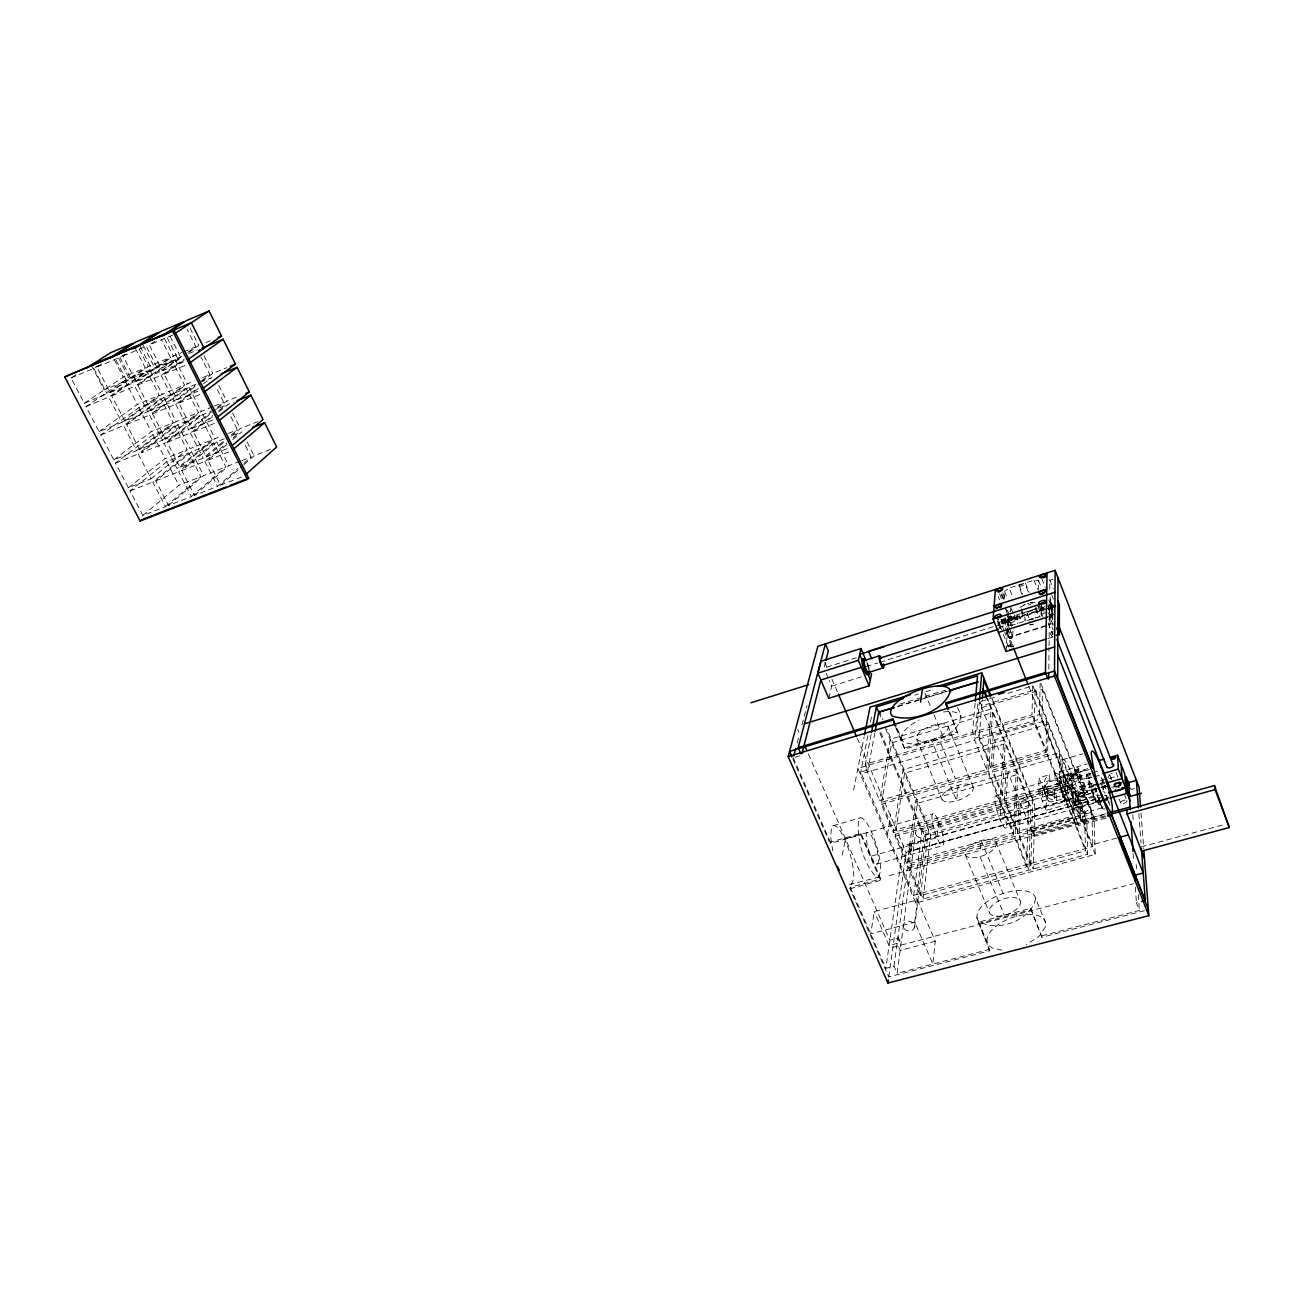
<?xml version="1.0" encoding="UTF-8"?>
<svg xmlns="http://www.w3.org/2000/svg" width="1294" height="1294" viewBox="0 0 1294 1294"><rect width="100%" height="100%" fill="white"/><g stroke="black" fill="none" stroke-linecap="round" stroke-linejoin="round"><path stroke-width="0.75" stroke-dasharray="5 3.75" d="M1059.365 785.458L1059.382 752.671L992.595 772.097L1004.451 801.067L1059.365 785.458L1047.655 756.149L1048.059 724.139L994.714 739.877L992.595 772.097M1105.885 818.051L1078.662 825.572L1059.689 778.017L1059.689 776.675L1089.16 768.264M1009.563 620.991C1011.601 617.804 999.437 625.423 1009.174 620.424L1005.195 621.913M1017.133 617.254C1018.168 616.429 1012.361 620.149 1017.537 618.289M1056.648 800.355L1056.68 793.206L1053.737 792.996A11.565 10.045 5 0 1 1047.105 776.449L1049.305 774.782L1049.224 781.835L1047.008 783.501A11.646 10.093 5.1 0 0 1053.688 800.145C1062.196 801.94 1070.025 794.144 1067.129 785.539L1071.901 784.196L1071.982 791.313L1067.178 792.672M1054.836 798.463L1054.869 791.459M1049.224 781.835L1055.014 780.169L1055.047 773.133L1087.235 763.913M1051.828 615.718L1051.876 610.897L1048.496 611.949M1102.617 794.516L1046.183 810.335L1046.361 796.117L1038.969 777.743L1049.305 774.782M1048.803 669.079L1049.062 647.679M1049.078 645.722L1049.434 616.203M1049.466 614.229L1049.58 604.379M1049.757 589.271L1049.871 580.23L1053.106 579.194M1047.428 791.782L1047.542 799.611L1042.43 801.067L1042.673 786.946L1044.986 786.283L1044.889 793.384L1047.622 792.624M1046.118 752.283L1046.555 720.386L993.194 736.157L991.026 768.28L1046.118 752.283L1034.278 722.667L1035.151 689.718L981.758 705.796L980.027 701.526M1144.494 910.652L1041.88 937.26L1030.622 908.372L978.458 922.169L989.797 950.766L888.768 976.954L849.98 888.768L850.239 887.361L880.777 878.917L861.011 833.401L830.36 842.151L830.069 843.51L860.753 834.759L861.011 833.401M1044.258 790.796L1044.371 783.711M1007.961 693.309L1032.806 685.804L1031.965 714.789L865.395 764.285L867.837 769.995L860.72 772.097L913.726 895.335L1092.896 846.551L1041.896 718.461L1042.43 689.362L981.612 707.656M1039.486 714.498L1040.182 681.744L1094.045 817.743L1095.225 854.428L915.796 903.018L857.873 768.41L1039.486 714.498L1095.225 854.428M1010.517 625.714L1041.686 615.944L1041.735 614.068L1046.797 612.483M1046.183 810.335L1038.678 791.75L1038.969 777.743M992.336 699.019L1034.779 803.897L1033.227 869.034L1019.332 835.099L1073.971 819.927L1087.688 854.266L923.123 898.893L908.906 865.751L1015.078 836.28L1028.973 870.183L1030.72 806.987L986.562 697.903M1035.151 689.718L1084.631 814.217L1085.472 850.773L1030.865 865.621L1032.563 800.517L991.35 698.679M1038.289 590.226L1038.548 580.456L1035.54 580.262M1041.88 937.26L1030.622 908.372M911.591 850.562C909.989 838.722 906.657 847.991 911.591 850.562L1095.387 799.11L1096.228 801.229A6.244 0.873 72.4 0 1 1094.255 798.899A6.244 0.873 72.4 0 1 1092.104 790.796L1095.387 799.11M1026.611 866.786L1014.997 838.431L1017.618 774.491L917.333 803.364L908.614 867.918L920.503 895.626L1026.611 866.786L1028.617 799.692L987.435 698.113M1027.193 612.758L1030.008 621.654M1030.865 865.621L1019.268 837.25L1020.529 803.315L1073.567 788.321L1074.004 822.078L1085.472 850.773M1016.744 916.346L1016.809 914.551M1017.731 833.514L1019.041 799.676L1007.686 771.758L1060.87 756.392L1060.902 789.291L1072.483 818.293L1017.731 833.514L1005.988 804.836L1007.686 771.758M1013.461 834.695L1016.178 770.933L915.861 799.886L907.045 864.263L1013.461 834.695L1001.718 806.049L1005.147 743.71L904.587 773.246L895.027 836.28L907.045 864.263M1021.823 593.914L1018.96 586.619L1019.041 585.147L1022.244 584.112M1002.041 950.119L991.997 948.001L988.519 945.218L976.824 917.575L977.277 913.37A31.024 14.946 -20.6 0 1 1003.643 893.329L1011.229 891.356A31.024 14.946 -20.6 0 1 1035.637 898.473L1045.584 922.703L1045.374 926.957L1039.066 936.306L1026.466 944.604M1004.451 801.067L1006.182 768.07L994.714 739.877M1045.681 626.134L1012.684 636.422L1012.976 630.938M1074.101 808.928A17.065 2.556 72.5 0 1 1064.25 784.31A17.065 2.556 72.5 0 1 1069.006 784.698A17.065 2.556 72.5 0 1 1074.101 808.928L1005.389 828.128A16.854 3.073 72.8 0 1 995.377 803.865A16.854 3.073 72.8 0 1 1000.974 804.011L1000.149 819.927L1069.2 800.517M957.398 707.705C973.395 733.035 919.888 750.277 902.986 741.737L896.742 727.907M1010.242 615.507L1010.016 619.308L1044.792 608.374M1010.646 611.075L1010.857 607.339M1000.165 802.28L1003.691 740.119L903.099 769.736L893.458 832.592L1000.165 802.28L988.309 773.343L992.547 712.622L891.712 742.837L881.327 804.302L893.458 832.592M1006.053 651.497L1007.88 620.894L1006.489 617.367M989.797 950.766L978.458 922.169M1009.077 619.228L1009.191 617.254L1041.88 606.967L1041.848 608.795L1046.878 607.209M1035.637 898.473C1031.253 920.519 996.93 932.958 978.377 921.15L976.824 917.575M1009.449 620.376L1004.063 620.942L1004.856 623.223L1009.563 621.152L1005.487 622.754M1003.998 599.203L1004.516 591.326L1007.605 589.191M1004.031 630.599L1001.184 623.449L1001.427 619.745M879.774 662.318L998.968 624.889L999.372 618.92M980.577 848.524L981.143 840.502L1003.319 893.847M986.74 769.526L991.075 708.999L890.207 739.295L879.726 800.582L986.74 769.526L974.754 740.281L978.102 701.138M991.026 768.28L979.057 739.003L982.243 699.876M975.126 703.176L972.522 732.453L974.916 738.292L1041.896 718.461M986.934 941.563L987.354 937.293A30.91 15.253 -20.4 0 1 1013.542 917.155L1021.128 915.23A30.91 15.253 -20.4 0 1 1045.584 922.703M958.207 785.296L956.687 800.776L931.324 739.942M1079.164 803.639L1076.867 797.072L1080.522 807.068L1101.226 801.293A4.157 1.844 -19 0 0 1101.404 804.027M917.478 899.88L935.222 941.175L932.845 964.079L914.729 922.137L917.478 899.88L874.275 911.607L870.716 933.928L914.729 922.137M895.626 727.39L904.765 749.08L957.803 733.294L949.65 711.926M938.748 821.803L936.969 837.671L870.927 856.24M901.368 738.874L901.805 735.299A31.913 12.471 -21.6 0 1 919.193 719.917M923.123 898.893L930.693 835.164L885.581 728.603M920.503 895.626L928.72 827.966L886.778 728.862M914.615 927.216L926.067 834.226M915.796 903.018L924.272 835.067L880.227 731.256M913.726 895.335L921.813 831.832L879.742 732.711M989.878 949.262L897.13 973.347L915.667 832.252M893.992 966.181L910.685 843.688L903.325 845.758L885.84 968.316L893.992 966.181L897.13 973.347M888.768 976.954L906.124 852.309L857.34 738.405M904.765 749.08L896.596 727.94M887.49 834.323L890.66 814.266M849.98 888.768L880.551 880.324L880.777 878.917M1055.855 606.74C1049.515 607.63 1050.372 607.517 1055.872 606.757L1051.893 607.954M1015.45 617.901C1019.284 616.85 1016.308 620.813 1015.515 618.047M867.465 772.017L874.712 733.455M871.088 734.588L865.007 766.291L879.726 800.582M867.837 735.526L860.332 774.119L974.754 740.281M870.458 722.052L871.946 714.353M842.232 855.172L845.467 838.755L933.249 813.732M1043.271 608.536L1042.754 607.808L1043.239 610.089M853.571 790.149L864.133 736.804M1042.754 607.808C1038.209 606.74 1041.007 615.362 1044.129 611.771M1103.281 789.308L1103.378 788.806A3.963 1.747 -19.1 0 0 1103.232 788.369M1019.057 615.265C1018.928 618.031 1021.597 620.991 1019.785 616.429C1016.243 611.48 1015.483 623.223 1020.432 619.211M1084.825 785.604C1083.676 788.305 1079.455 785.539 1084.356 785.199C1088.675 787.739 1079.552 789.453 1083.369 786.801M1082.496 786.348L1084 785.733L1082.496 786.348L1076.786 769.914L1077.74 769.914L1084 785.733M1041.702 612.531L1040.327 608.584M828.742 698.339L831.719 686.143L829.389 680.709M1066.272 799.546L1064.719 800.08L1066.24 799.466L1059.139 783.517L1058.379 784.213L1064.719 800.08M1064.509 801.779C1064.736 799.223 1069.912 800.663 1066.03 801.908C1061.112 802.377 1066.725 795.81 1067.55 800.517M1004.128 620.845L1004.904 623.207L1005.276 622.107M825.41 662.318L823.954 668.027L856.272 657.805M1004.937 620.586L1009.045 620.052M1008.996 619.907L1005.017 621.169L1009.013 619.745M1059.899 783.776L1058.46 784.277M797.169 743.047L799.11 735.671M801.973 724.866L807.068 705.505M1082.69 820.542L1083.127 814.298A32.172 4.755 72.4 0 0 1073.632 778.535L1070.866 771.661A32.172 4.755 72.4 0 0 1061.937 761.584C1063.927 782.094 1069.734 803.542 1081.412 820.639L1106.532 813.926M1018.006 619.972L1017.488 618.079M1052.815 605.171L1052.831 604.072M1048.997 604.913L1048.172 605.738M1006.166 632.394L1011.39 645.496L1008.932 647.016M1004.581 618.338C1006.926 618.613 1002.219 621.104 1002.171 619.486M1067.129 785.539L1062.423 791.572L1062.439 798.738M1078.921 795.292L1080.377 793.95A3.316 1.456 -19.3 0 1 1082.771 793.125L1084.34 793.125A3.51 1.553 -19.3 0 1 1084.404 795.406A3.51 1.553 -19.3 0 1 1079.649 796.748A3.51 1.553 -19.3 0 1 1079.6 794.467L1079.892 792.979A3.51 1.553 -19.4 0 1 1082.431 792.106L1084.34 793.125M878.497 877.219L880.616 871.347A31.072 7.57 73.3 0 0 873.482 836.7L870.619 829.972A31.072 7.57 73.3 0 0 858.585 819.717C856.725 839.596 862.872 862.338 876.426 877.203L878.497 877.219L849.026 884.611M851.355 884.724L853.668 878.836A30.91 7.926 73.5 0 0 846.794 844.286L843.914 837.59A30.91 7.926 73.5 0 0 831.541 827.513L830.586 836.62L832.77 850.87M1087.558 802.409L1088.383 803.849L1088.092 802.264M1109.654 774.702L1107.971 777.225A6.373 2.782 -18.9 0 0 1108.214 777.904M224.137 438.844L216.68 441.82L181.71 470.595L194.423 495.392L217.538 486.398L237.983 468.477M243.822 463.365L251.117 456.96L244.226 443.211M226.515 444.699L207.913 460.26L220.595 485.218L242.431 466.034M243.87 464.756L254.061 455.795L270.996 449.164M191.399 496.572L225.835 466.875L213.753 442.969L191.593 451.8L155.765 480.85L168.511 505.485L191.399 496.572L178.685 471.792L213.753 442.969M194.423 495.392L228.763 465.727L239.94 461.343M168.511 505.485L203.708 475.561L225.835 466.875M165.519 506.633L200.813 476.693L188.698 452.949L166.748 461.683L130.079 490.992L142.858 515.465L165.519 506.633L152.773 482.031L188.698 452.949M232.71 439.507L242.01 431.727M142.858 515.465L178.895 485.282L200.813 476.693M181.71 470.595L204.856 461.457L227.162 442.839M233.114 437.873L239.067 432.908L231.594 435.884M212.442 416.797L193.453 431.792L206.247 456.96L224.881 441.464M231.108 436.304L240.425 428.557L257.813 421.634M214.108 410.02L202.899 414.549L167.201 442.338L180.028 467.328L203.19 458.173L225.544 439.62M231.513 434.687L237.465 429.737L230.526 415.892M212.167 439.831L177.003 468.525L164.176 443.551L199.972 415.73L212.167 439.831L189.992 448.662L177.779 424.707L199.972 415.73M180.028 467.328L215.079 438.666L220.676 436.434M151.091 478.78L187.096 449.811L174.884 425.888L152.902 434.768L115.506 463.09L128.397 487.757L151.091 478.78L138.232 453.968L174.884 425.888M128.397 487.757L165.147 458.561L187.096 449.811M218.767 411.799L228.278 404.294L233.502 402.191M167.201 442.338L190.396 433.021L212.62 415.503M218.961 410.489L225.318 405.491L215.969 409.26M198.257 388.653L178.863 403.081L191.771 428.476L215.564 409.81M217.149 408.564L226.676 401.108L237.125 396.87M195.912 384.237L189.005 387.068L152.579 413.821L165.519 439.038L188.698 429.705L210.987 412.268M217.343 407.286L223.716 402.305L215.839 386.582M165.519 439.038L201.298 411.379L212.507 406.834M162.478 440.251L198.37 412.56L186.077 388.281L163.853 397.404L126.569 424.448L139.526 449.487L162.478 440.251L149.554 415.05L186.077 388.281M177.779 424.707L141.224 452.771L164.176 443.551M139.526 449.487L176.178 421.553L198.37 412.56M136.533 450.7L173.267 422.734L160.957 398.601L138.943 407.626L100.819 434.962L113.807 459.839L136.533 450.7L123.561 425.661L160.957 398.601M113.807 459.839L151.285 431.63L173.267 422.734M152.579 413.821L175.806 404.326L196.866 388.685M203.352 383.865L211.456 377.848L202.818 381.39M183.942 360.282L164.144 374.128L177.165 399.733L199.842 382.975M201.46 381.779L212.798 373.416L226.757 367.674M181.92 356.481L175.013 359.36L137.827 385.062L150.88 410.489L174.108 400.994L195.216 385.418M201.718 380.614L209.838 374.629L201.007 357.015M150.88 410.489L187.387 383.865L194.294 381.018M147.84 411.735L184.46 385.078L172.07 360.589L149.813 369.874L111.785 395.883L124.855 421.132L147.84 411.735L134.802 386.324L172.07 360.589M121.862 422.362L159.324 395.414L146.918 371.087L124.871 380.274L86.002 406.591L99.104 431.678L121.862 422.362L108.777 397.129L146.918 371.087M124.855 421.132L162.235 394.217L184.46 385.078M99.104 431.678L137.326 404.472L159.324 395.414M1044.662 606.514L1040.004 609.814L1038.581 606.174M137.827 385.062L161.087 375.406L184.249 359.231M126.181 353.958L122.962 356.044L136.113 381.698L159.372 372.025L186.11 353.488M187.727 352.356L195.847 346.727L186.951 328.983M172.846 334.984L149.311 344.916L162.429 370.747L180.998 357.856L168.22 332.509M189.102 352.243L198.823 345.498L189.037 325.942M136.113 381.698L173.38 356.125L182.017 352.518M101.822 363.889L96.872 367.059L110.055 392.551L133.072 382.975L170.436 357.354L161.524 339.724M110.055 392.551L148.179 366.671L170.436 357.354M76.12 374.742L71.057 377.961L84.272 403.275L107.046 393.797L145.284 367.884L133.654 345.094M84.272 403.275L123.237 377.088L145.284 367.884M1079.325 793.351L1079.374 793.319A3.51 1.553 -19.4 0 0 1079.245 795.713L1078.646 795.875M1072.338 775.753L1072.904 775.381A3.526 1.52 -19.5 0 1 1075.443 774.491L1077.368 775.51A3.526 1.52 -19.5 0 1 1077.401 777.759A3.526 1.52 -19.5 0 1 1072.645 779.117A3.526 1.52 -19.5 0 1 1072.613 776.869L1072.208 775.834A3.526 1.52 -19.5 0 0 1072.241 778.082A3.526 1.52 -19.5 0 0 1076.996 776.723A3.526 1.52 -19.5 0 0 1076.964 774.475M1115.541 782.935L1114.862 783.388A3.558 1.553 -18.8 0 0 1114.344 783.873M150.88 343.88L155.62 340.791M96.872 367.059L119.921 357.338L124.774 354.184M1072.613 776.869L1073.308 776.416A3.526 1.52 -19.5 0 1 1075.864 775.527L1077.368 775.51M71.057 377.961L93.864 368.337L98.829 365.151M1053.025 632.184L1052.2 633.025L1053.025 633.348M1024.266 605.026L1022.956 605.835A6.664 2.345 -20.5 0 0 1021.936 606.676M1087.979 802.167L1086.96 803.364L1088.626 803.817M1123.564 781.673L1115.266 784.423A3.558 1.569 -18.8 0 0 1114.328 785.846L1115.379 786.703A3.558 1.569 -18.8 0 0 1118.695 786.186A3.558 1.569 -18.8 0 0 1121.041 784.374M122.962 356.044L146.238 346.21L159.372 372.025M183.748 351.79L195.847 346.727M205.811 342.57L211.051 340.387M188.843 353.585L197.481 349.978M162.429 370.747L184.136 361.722M86.002 406.591L108.777 397.129M111.785 395.883L134.802 386.324M164.144 374.128L185.835 365.118M1087.348 802.377L1088.238 802.134M202.932 377.476L209.838 374.629M177.165 399.733L200.635 390.125M100.819 434.962L123.561 425.661M126.569 424.448L149.554 415.05M178.863 403.081L202.333 393.505M214.367 406.073L223.716 402.305M191.771 428.476L213.397 419.774M115.506 463.09L138.232 453.968M193.453 431.792L216.874 422.378M228.148 433.458L237.465 429.737M206.247 456.96L229.636 447.708M130.079 490.992L152.773 482.031M155.765 480.85L178.685 471.792M207.913 460.26L231.302 451.008M241.8 460.615L251.117 456.96M220.595 485.218L243.968 476.127M1005.26 622.268L1009.11 620.23M1012.814 637.392L1009.66 638.702L1012.862 637.538L1008.722 627.089M1118.517 783.08L1115.638 784.035A3.348 1.472 -18.8 0 0 1114.118 785.781L1114.83 786.509M1032.111 580.78L1009.142 588.123L1012.652 597.003M1018.96 586.619L1025.382 584.581L1028.245 591.876M999.146 622.236L1009.077 619.114M1048.561 606.692L1051.925 605.624L1050.016 597.375M1051.375 606.611L1055.354 605.333M1055.564 605.463L1051.44 606.757L1055.386 605.479M1042.479 610.008L1004.904 621.088M1044.355 609.425L1053.753 606.465M1001.184 623.449L1046.231 609.296M1048.108 608.698L1055.775 606.045M1015.741 618.629L1017.618 618.613M1015.483 618.678L1017.246 618.128M1051.326 606.951L1055.483 605.867M1009.514 620.586L1005.681 622.479M1015.564 618.872L1017.391 618.5M1051.424 607.371L1055.548 606.077M1009.546 620.797L1005.519 622.058L1009.514 621.249M1015.725 619.195L1017.456 618.645M1051.488 607.582L1055.71 606.465M866.317 666.539L877.85 662.916M998.774 627.541L1008.77 624.42L1008.657 626.296L1005.163 617.513M1049.175 615.815L1054.222 614.229M1049.094 616.3L1052.459 615.248M831.719 686.143L862.095 676.649M1046.248 625.487L1006.878 637.748L1004.742 632.394M1048.124 624.905L1053.753 623.158M1048.011 638.524L1053.688 636.777M914.567 695.169L918.384 693.988M926.019 691.659L933.653 689.314M899.961 704.098L945.671 690.123M897.793 706.298L922.59 698.728M924.498 698.145L947.386 691.142M897.761 706.475L918.756 700.054M920.649 699.472L947.37 691.319M794.937 757.297L801.568 755.292M981.208 701.38L994.585 697.353M904.975 747.803L957.932 732.016M979.057 739.003L1034.278 722.667M881.327 804.302L988.309 773.343M833.142 825.701L860.089 817.937M1062.6 759.643L1082.657 753.852M1055.047 773.133L1063.15 775.543L1067.922 774.184L1067.971 781.252L1071.982 791.313M995.814 795.875L1088.157 769.509M1059.689 778.017L1089.192 769.606M1071.642 778.276L1068.99 779.037L1075.573 795.6A6.308 2.782 -19.4 0 0 1083.207 796.263L1084.663 795.567A6.308 2.782 -19.4 0 0 1087.623 792.203L1085.795 790.666A6.308 2.782 -19.4 0 0 1077.304 793.06L1075.573 795.6L1078.242 794.856L1078.759 796.263M1081.04 775.591A6.324 2.734 -19.5 0 1 1075.055 780.169A6.324 2.734 -19.5 0 1 1068.99 779.037L1070.72 776.513A6.324 2.734 -19.5 0 1 1079.245 774.087L1081.04 775.591L1078.371 776.351L1077.837 774.944M1090.858 773.23L1069.912 779.198L1069.976 786.283L1054.659 790.618L1054.626 797.622L1098.913 785.118M1092.767 772.696L1100.337 770.528M1089.823 774.653L1086.636 775.543L1092.104 789.405L1095.274 788.515L1096.374 791.346M1038.726 789.583L1067.971 781.252M1038.678 791.75L1091.133 776.853M1086.734 778.923L1086.556 772.194L1092.007 786.008L1092.217 792.818L1086.734 778.923L1092.54 777.273M1094.481 776.723L1100.304 775.074L1105.772 789.016M1067.663 785.248L895.351 834.161L907.337 862.095L1013.558 832.543L1001.831 803.962M1019.041 799.676L1072.095 784.633L1072.483 818.293M895.027 836.28L1001.718 806.049M1005.988 804.836L1060.902 789.291M928.72 827.966L1028.617 799.692M1046.361 796.117L1056.68 793.206M1062.423 791.572L1092.67 783.032M1100.224 780.88L1107.777 778.745M1109.67 778.212L1117.24 776.077M921.813 831.832L1032.563 800.517M1092.007 786.008L1105.48 782.207M1105.577 813.78L1080.781 820.655L1075.654 807.796L1075.411 790.925L1094.19 785.62M1096.067 785.086L1103.588 782.967M1100.838 784.585L1104.688 783.485M924.272 835.067L1034.779 803.897M1105.626 785.604L1102.439 786.493L1103.588 789.761M930.693 835.164L1030.72 806.987M1099.965 787.448L1075.46 794.338L1076.721 797.508M1101.841 786.914L1105.61 785.846M1115.04 783.193L1124.454 780.541M1091.942 790.181L1099.512 788.046M1101.388 787.512L1108.958 785.377M1101.76 787.803L1105.399 786.784M1099.932 800.193L1095.824 801.342L1091.699 790.909L1095.808 789.761M1103.232 787.658L1108.796 786.105M1084.954 792.963L1087.623 792.203L1080.83 774.912M1096.746 790.78L1095.953 791.362A3.963 1.747 -19.1 0 0 1096.972 791.896M909.342 844.173L1096.083 791.734M1111.611 787.302L1120.539 784.779M909.051 844.642L1092.945 792.931M1113.649 787.124L1120.604 785.167M1086.572 797.994A3.316 1.456 -19.3 0 0 1081.8 798.01A3.316 1.456 -19.3 0 0 1081.865 800.646A3.316 1.456 -19.3 0 0 1086.572 797.994L1097.053 795.05L1098.994 799.967L1097.247 800.452L1098.444 803.493L1100.191 803.008L1102.116 807.909L1091.651 810.82A3.3 1.488 -19.2 0 1 1086.96 813.473A3.3 1.488 -19.2 0 1 1086.879 810.804A3.3 1.488 -19.2 0 1 1091.651 810.82L1086.459 797.622M906.124 852.309L1099.204 798.366M1134.288 788.547L1131.102 789.437L1129.096 784.277M1108.683 797.25L1106.936 797.751L1104.833 792.365M1103.895 797.039L913.483 850.255L910.685 843.688M1101.792 799.676L1107.341 798.123M1096.002 801.989L1099.787 800.921M1101.695 800.388L1107.373 798.802M1075.654 807.796L1104.3 799.789M876.766 864.069A16.482 3.995 73.3 0 0 873.596 840.146A16.482 3.995 73.3 0 0 866.479 840.469A16.482 3.995 73.3 0 0 876.766 864.069L942.501 845.694A16.676 3.526 73 0 0 938.7 821.674A16.676 3.526 73 0 0 932.343 821.771A16.676 3.526 73 0 0 942.501 845.694M1103.103 800.76L1108.748 799.174M1085.342 812.567L1080.652 813.877L1075.557 801.083L1080.247 799.773L1085.456 812.939M1031.771 830.958L1091.926 814.249L1042.43 689.362M908.614 867.918L1014.997 838.431M1019.268 837.25L1074.004 822.078M1094.045 817.743L1034.052 834.355L1031.819 828.888L1091.861 812.211L1092.896 846.551M889.285 875.537L1105.399 815.705M1105.82 816.66L1034.003 836.425L1020.529 803.315M1094.886 844.028L1119.634 837.283M1141.308 846.874L1224.755 824.359M1009.789 611.302L1010.614 611.075M978.361 923.641L1030.574 909.844M892.909 947.289L1133.576 883.689M935.222 941.175L900.187 950.411L897.114 943.358L889.091 945.477L874.275 911.607M1041.896 935.756L1139.383 910.458L1136.407 902.937L1139.965 902.015M1118.048 783.193L1119.342 783.016A3.348 1.472 -18.8 0 1 1120.83 784.407A3.348 1.472 -18.8 0 1 1117.806 786.396L1115.784 786.655M1065.48 800.533L1063.959 800.388M1016.647 616.025L1017.424 617.869M1087.979 803.962L1089.241 802.733L1087.575 802.28M1055.014 780.169L1063.167 782.611L1063.15 775.543M1119.472 782.029L1119.666 782.029A3.558 1.553 -18.8 0 1 1119.795 784.31A3.558 1.553 -18.8 0 1 1114.975 785.652L1113.924 784.811A3.558 1.553 -18.8 0 1 1114.021 784.358M1119.342 783.016L1120.07 783.08A3.558 1.569 -18.8 0 1 1120.992 783.549M1118.841 783.129L1119.504 783.177A3.348 1.472 -18.8 0 1 1120.119 784.86A3.348 1.472 -18.8 0 1 1116.56 786.574M1116.204 786.639L1114.7 785.555M1014.755 617.739L1010.29 617.335L1007.444 610.153M1008.608 647L1002.963 633.736M1076.317 770.593L1077.74 769.914M1011.423 645.657L1008.204 646.838M1085.31 786.801L1083.24 785.668M1005.098 621.039L1009.223 619.858L1005.389 621.654M999.566 628.011L1000.294 628.69L998.046 621.282M93.864 368.337L107.046 393.797M91.276 365.07L104.151 389.915L126.553 380.565L115.538 359.15M119.921 357.338L133.072 382.975M118.498 357.904L129.513 379.336L152.142 369.906L139.331 344.738M114.276 359.667L123.237 377.088M124.871 380.274L137.326 404.472M138.943 407.626L151.285 431.63M152.902 434.768L165.147 458.561M166.748 461.683L178.895 485.282M161.087 375.406L174.108 400.994M175.806 404.326L188.698 429.705M190.396 433.021L203.19 458.173M204.856 461.457L217.538 486.398M143.23 345.272L155.134 368.661L177.99 359.117L166.91 337.168M139.234 349.121L148.179 366.671M149.813 369.874L162.235 394.217M163.853 397.404L176.178 421.553M191.593 451.8L203.708 475.561M164.451 338.478L173.38 356.125M175.013 359.36L187.387 383.865M189.005 387.068L201.298 411.379M202.899 414.549L215.079 438.666M216.68 441.82L228.763 465.727M203.983 355.785L212.798 373.416M218.799 385.369L226.676 401.108M232.613 412.964L240.425 428.557M247.17 442.047L254.061 455.795M793.271 757.799L830.36 842.151M850.239 887.361L885.84 968.316M792.801 758.785L829.26 841.682M797.638 729.331L798.948 732.323M808.459 754.078L889.835 940.285L897.81 938.166L900.867 945.186M898.004 936.727L901.061 943.747M860.753 834.759L880.551 880.324M824.828 662.512L827.206 668.076M831.961 679.172L837.509 692.128M826.284 673.462L828.613 678.897M879.014 710.519L882.896 719.69M878.723 712.137L881.748 719.545M866.964 662.706L870.037 670.017M916.702 739.02L942 799.368M965.227 854.833L989.619 913.014M940.948 743.759L955.425 778.6M979.979 856.677L1004.419 915.311M947.904 726.015L972.942 786.574M995.927 842.216L1020.06 900.608M924.886 692.921L930.92 707.446M933.928 714.692L944.458 740.103M948.745 711.344L957.803 733.294M1006.101 802.749L1017.812 831.363L1072.467 816.158L1060.902 787.205M993.194 736.157L979.283 701.963L976.824 731.175L991.172 766.242L1046.15 750.261L1031.965 714.789M1083.127 792.041L1083.531 793.06M1056.697 783.307L1057.23 784.682M1075.508 797.783L1080.587 810.545M1003.772 618.516L1007.185 627.089M1007.864 628.803L1011.277 637.376M1003.691 619.826L1011.196 638.718M1012.976 644.833L1013.962 647.372M1007.217 632.103L1013.17 647.049M1028.795 686.305L1066.741 781.625M1002.106 619.68L1009.66 638.702M1000.99 619.422L1003.934 626.797M1009.87 644.8L1010.743 647.016A3.478 1.278 -20.6 0 1 1013.865 647.049M997.803 620.764L1001.475 629.984M997.561 621.363L998.968 624.889M1059.689 776.675L1078.662 825.572M1060.498 781.738L1061.048 783.113M1084.825 792.575L1085.342 793.966M1014.237 614.828L1017.763 623.708M1004.516 591.326L1007.33 598.443M1011.196 608.73L1013.331 614.132M1013.978 616.526L1015.256 619.745M1074.554 769.639L1075.088 770.998M1002.753 592.733L1005.487 599.656M1001.912 594.464L1003.934 599.526M1001.152 594.011L1003.837 600.788M1005.131 607.015L1012.506 625.617M999.599 593.897L1002.332 600.82M1005.745 609.409L1007.913 614.844M1006.586 613.89L1011.536 626.328M1071.238 777.241L1071.772 778.648M1007.8 619.114L1009.077 622.349M998.143 596.388L999.534 599.866M1075.411 790.925L1080.458 803.623L1080.781 820.655M1032.806 685.804L1086.879 821.803L1087.688 854.266M1009.336 627.978L1012.684 636.422M1005.309 618.5L1008.042 625.374M1088.998 772.615L1089.952 775.041M1097.199 795.503L1099.14 800.42M1100.337 803.461L1102.278 808.362M1097.458 801.115L1098.655 804.14M1021.209 608.778L1025.932 620.732M1021.192 611.512L1024.767 620.538M1078.339 768.07L1078.889 769.445M1036.009 607.387L1039.551 616.445M1025.446 583.093L1029.118 592.474M1035.459 608.762L1038.144 615.604M1108.133 800.776L1109.896 805.24M1019.041 585.147L1022.616 594.237M1048.949 604.767L1053.057 615.313M1038.548 580.456L1041.346 587.638M1047.881 605.608L1053.203 619.228M1048.043 606.514L1052.766 618.629M1048.027 607.824L1052.766 619.955M1048.415 612.871L1053.203 625.164M1049.483 616.526L1052.815 625.034M1034.035 580.165L1037.529 589.093M1113.924 784.811L1114.474 786.218M1048.819 618.775L1053.219 630.065M1109.831 774.863L1112.775 782.385M1119.148 799.077L1120.717 803.137M1041.217 604.994L1043.417 610.59M1048.253 622.98L1052.248 633.187M1053.009 631.456A3.51 1.278 -20.1 0 0 1050.534 633.542L1051.521 636.098M1037.61 605.543L1041.686 615.944M1083.79 792.09L1084.194 793.125M1049.757 579.922L1053.17 588.705M1051.618 594.561L1054.481 601.888M1041.799 578.661L1045.131 587.217M1049.935 599.543L1052.071 605.026M1120.588 782.514L1121.122 783.921M1048.771 599.931L1052.96 610.671M1115.978 772.34L1118.906 779.861M1124.68 795.082L1126.12 798.77M1050.502 605.673L1051.779 608.94M998.483 625.503L997.884 623.514M1067 799.142L1065.9 800.388L1065.48 799.385M1001.087 628.674L1000.763 627.186A6.826 1.084 71.8 0 0 997.949 619.632M1141.001 812.923L1143.718 848.508M1138.849 813.602L1141.017 842.96M1132.832 814.638L1133.237 820.655M1136.245 864.667L1136.52 868.678M1138.283 894.575L1139.383 910.458M1133.123 853.393L1133.657 861.351M1135.356 887.134L1136.407 902.937M1102.892 778.664L1103.038 782.045L1089.467 785.879L1089.273 779.117M1070.866 771.661L1070.947 779.085M1067.582 773.78L1067.647 783.161M943.649 711.975A31.913 12.471 -21.6 0 1 961.183 716.925M1000.974 804.011A16.854 3.073 72.8 0 1 1005.389 828.128M1033.308 624.145A6.648 2.378 -20.3 0 1 1030.153 624.776M1031.836 619.648A6.648 2.378 -20.3 0 1 1033.453 619.05M1027.42 603.7A6.664 2.345 -20.5 0 1 1029.037 603.279M1030.558 603.053A6.664 2.345 -20.5 0 1 1032.822 603.23M1103.135 788.58A3.413 1.504 -19.1 0 1 1103.167 789.389M1115.525 786.59A3.348 1.472 -18.8 0 1 1114.91 784.908A3.348 1.472 -18.8 0 1 1118.469 783.193M1103.248 788.515A3.736 1.65 -19.1 0 1 1102.941 789.906M1096.746 791.653A3.736 1.65 -19.1 0 1 1096.681 789.938M1080.296 794.015A3.51 1.553 -19.3 0 1 1082.835 793.141M1095.808 790.941A3.963 1.747 -19.1 0 1 1096.875 789.356M1090.324 775.349A3.753 1.617 -19.2 0 1 1090.276 773.666M1111.142 778.842A6.373 2.782 -18.9 0 1 1109.848 778.745M1110.899 773.893A6.373 2.782 -18.9 0 1 1112.339 773.197M1120.507 785.49A6.373 2.798 -18.8 0 1 1113.115 787.092M1101.34 785.587A3.736 1.65 -19.1 0 1 1101.987 787.48M1096.374 789.421A3.736 1.65 -19.1 0 1 1095.727 787.528M1083.935 792.106A3.51 1.553 -19.4 0 1 1084 794.37A3.51 1.553 -19.4 0 1 1079.245 795.713M1052.831 616.187A3.429 1.229 -20.1 0 1 1049.58 617.206M1049.612 614.957A3.429 1.229 -20.1 0 1 1052.847 613.938M1009.385 625.859A6.826 1.051 71.7 0 1 1006.797 617.934M1007.88 616.494A6.826 1.051 71.7 0 1 1011.035 625.552M1042.915 616.704A6.874 0.938 71.7 0 1 1039.503 606.336M1040.667 606.174A6.874 0.938 71.7 0 1 1043.482 613.777M1053.041 613.534A6.891 0.906 71.6 0 1 1049.855 604.379M1049.887 601.759A6.891 0.906 71.6 0 1 1053.073 608.973M1013.687 616.316A3.364 1.197 -20.6 0 1 1011.649 618.791A3.364 1.197 -20.6 0 1 1007.719 618.823A3.364 1.197 -20.6 0 1 1011.779 616.316M1052.782 605.867A3.413 1.197 -20.1 0 1 1050.404 605.382A3.413 1.197 -20.1 0 1 1052.798 603.408M1053.267 609.248A3.413 1.213 -20.1 0 1 1053.284 607.032M998.564 619.567A3.478 1.229 -20.8 0 1 997.723 619.794M1019.834 607.614A9.624 3.381 -20.4 0 1 1021.306 606.417M1023.214 605.252A9.624 3.381 -20.4 0 1 1025.398 604.201M1030.089 602.713A9.624 3.381 -20.4 0 1 1035.54 602.648M1053.057 636.438A3.51 1.294 -20.1 0 1 1053.09 634.092A3.51 1.278 -20.1 0 1 1050.534 633.542M1033.146 624.145A7.683 2.75 -20.4 0 1 1029.506 624.889M1029.684 619.81A7.683 2.75 -20.4 0 1 1033.324 618.289M1035.184 617.788A7.683 2.75 -20.4 0 1 1038.419 617.529M1031.803 609.911A7.699 2.701 -20.4 0 1 1024.508 612.208M1006.506 647.178A3.478 1.262 -20.6 0 1 1011.504 644.477A3.478 1.262 -20.6 0 1 1011.358 646.838M1036.073 607.873A9.624 3.381 -20.4 0 1 1034.602 609.086M1032.693 610.25A9.624 3.381 -20.4 0 1 1021.71 613.146M1028.374 604.945A9.624 3.381 -20.4 0 1 1030.72 604.33M1091.699 790.909A6.244 0.873 72.4 0 1 1093.673 793.254A6.244 0.873 72.4 0 1 1095.824 801.342M1126.831 800.614A3.332 1.488 -18.7 0 1 1123.596 803.477A3.332 1.488 -18.7 0 1 1120.847 802.037A3.332 1.488 -18.7 0 1 1125.974 800.161M1117.822 787.739A3.348 1.472 -18.8 0 1 1119.488 787.27M1106.354 796.942A4.157 1.844 -19 0 1 1106.435 798.851M1102.003 800.986A4.157 1.844 -19 0 1 1100.094 798.301M1109.168 801.892A5.985 2.669 -19 0 1 1108.295 802.717M1101.388 805.078A5.985 2.669 -19 0 1 1101.194 800.307M1106.904 798.721A5.985 2.669 -19 0 1 1108.101 798.819M1107.971 798.851A5.985 2.653 -19 0 1 1105.917 800.436M1101.582 801.94A5.985 2.653 -19 0 1 1097.312 800.808A5.985 2.653 -19 0 1 1100.013 797.282M1104.332 795.794A5.985 2.653 -19 0 1 1107.858 796.101M1102.941 791.734A4.157 1.844 -19.1 0 1 1104.882 793.351M1098.266 796.069A4.157 1.844 -19.1 0 1 1097.555 793.95M1105.141 808.944A4.141 1.86 -18.9 0 1 1103.216 806.227M1106.063 799.692A4.157 1.844 -19 0 1 1107.971 800.323M867.255 663.094A8.314 1.844 72 0 1 867.999 665.067M868.662 667.122A8.314 1.844 72 0 1 869.18 669.144M867.077 663.887A6.357 1.407 72 0 1 868.161 666.976M868.549 668.513A6.357 1.407 72 0 1 868.808 669.92M1081.315 810.74C1082.577 814.12 1084.275 808.41 1081.315 810.74M1079.358 778.26L1080.911 777.92L1079.358 778.26M1072.483 786.526L1072.289 787.318A6.308 2.75 -19.4 0 0 1078.355 788.499A6.308 2.75 -19.4 0 0 1084.34 783.921L1082.528 782.385A6.308 2.75 -19.4 0 0 1074.02 784.795L1072.483 786.526M1061.549 791.96L1063.102 791.621L1061.549 791.96M1012.474 617.319L1009.352 618.467L1012.474 617.319M988.438 771.289L881.667 802.231L893.782 830.473L1000.278 800.177L988.438 771.289M1047.687 754.127L992.724 770.059L1004.565 798.964L1059.382 783.388L1047.687 754.127M923.657 741.316A16.919 6.648 -21.5 0 0 948.227 727.746A16.919 6.648 -21.5 0 0 925.097 728.619A16.919 6.648 -21.5 0 0 923.657 741.316M949.02 802.005A16.757 7.101 -21.2 0 0 973.314 788.418A16.757 7.101 -21.2 0 0 950.136 788.644A16.757 7.101 -21.2 0 0 949.02 802.005M996.784 916.249A16.466 7.91 -20.6 0 0 1020.529 902.63A16.466 7.91 -20.6 0 0 997.286 901.708A16.466 7.91 -20.6 0 0 996.784 916.249M972.328 857.76A16.612 7.505 -20.9 0 0 996.348 844.157A16.612 7.505 -20.9 0 0 973.137 843.817A16.612 7.505 -20.9 0 0 972.328 857.76M1048.706 794.031A3.736 3.235 5.3 0 0 1054.804 792.3A3.736 3.235 5.3 0 0 1049.903 788.531A3.736 3.235 5.3 0 0 1048.706 794.031M1048.641 801.035A3.769 3.251 5.4 0 0 1054.772 799.304A3.769 3.251 5.4 0 0 1049.838 795.503A3.769 3.251 5.4 0 0 1048.641 801.035M1057.602 783.614A2.07 0.89 -19.7 0 0 1060.562 781.964A2.07 0.89 -19.7 0 0 1057.602 781.997A2.07 0.89 -19.7 0 0 1057.602 783.614M1058.152 784.989A2.07 0.89 -19.7 0 0 1061.112 783.339A2.07 0.89 -19.7 0 0 1058.152 783.355A2.07 0.89 -19.7 0 0 1058.152 784.989M1075.476 769.93A2.07 0.89 -19.5 0 0 1078.42 768.296A2.07 0.89 -19.5 0 0 1075.443 768.345A2.07 0.89 -19.5 0 0 1075.476 769.93M1076.026 771.305A2.054 0.89 -19.5 0 0 1078.953 769.655A2.054 0.89 -19.5 0 0 1075.993 769.704A2.054 0.89 -19.5 0 0 1076.026 771.305M904.344 928.688A5.742 4.869 12.2 0 0 914.179 928.413A5.742 4.869 12.2 0 0 908.404 921.199A5.742 4.869 12.2 0 0 904.344 928.688M916.589 835.714A5.289 4.578 11.1 0 0 925.663 835.358A5.289 4.578 11.1 0 0 920.341 828.629A5.289 4.578 11.1 0 0 916.589 835.714M1010.533 622.657A3.364 1.197 -20.6 0 0 1015.353 620.052A3.364 1.197 -20.6 0 0 1010.646 620.424A3.364 1.197 -20.6 0 0 1010.533 622.657"/><path stroke-width="1.5" d="M1057.958 577.642L1057.732 677.91L1092.88 768.555L1054.529 671.02L945.736 704.033L948.001 709.516M1148.813 915.634L1054.497 675.953L1055.111 570.298L817.873 646.288L788.175 756.553L887.927 983.019L1148.813 915.634L1143.864 850.498M1048.69 678.719L1048.755 672.929M1048.027 679.026L1045.471 672.54L1047.024 572.886M1128.902 787.997L1127.689 782.773L1128.999 785.474M1046.118 639.107L1006.053 651.497L993.113 619.098L995.393 589.433M982.405 697.919L983.99 678.412M979.445 700.103L981.742 672.864L937.438 686.451M975.288 701.219L977.552 675.856L943.197 686.386M945.736 704.033L945.882 702.788L1045.471 672.54M887.927 983.019L888.347 979.995M920.487 702.205L922.638 687.486M894.866 725.594L892.795 718.898L798.22 747.625L800.905 753.755M875.067 731.531L878.723 712.137L893.976 707.462M871.46 732.614L876.378 706.864L903.115 698.679M864.521 734.814L870.005 707.155L910.458 694.732M866.187 660.894L860.979 648.537L821.027 661.218L817.905 673.139L828.742 698.339L869.115 685.788L871.574 673.673M869.115 685.788L858.359 660.361L860.979 648.537M802.054 753.448L820.865 680.029L861.303 667.316M825.895 660.409L828.338 650.882L825.362 643.894L798.22 747.625M793.756 755.955L795.713 748.579M999 592.021L1000.974 590.954M247.364 479.411L248.691 478.198L174.221 330.245L64.7 376.926L140.092 521.045L247.364 479.411L172.733 331.215L174.221 330.245M245.439 474.801L276.641 446.948L264.623 422.734L252.443 427.586M232.823 449.73L264.623 422.734M232.677 445.136L263.038 419.547L250.907 395.139L236.98 400.784M140.092 521.045L141.564 519.8M1041.621 594.496L1043.482 593.606M219.98 419.903L250.907 395.139M216.745 417.816L249.305 391.936L237.093 367.318L221.387 373.772M203.902 392.308L237.093 367.318M202.22 388.944L235.476 364.083L223.15 339.271L202.188 348.021M189.264 363.226L223.15 339.271M187.598 359.813L221.533 336.003L209.094 310.981L186.368 320.621L163.497 335.615M174.528 333.868L209.094 310.981M162.041 335.858L183.392 321.882L160.893 331.426L135.854 347.665M132.861 348.943L157.949 332.671L135.66 342.117L111.721 357.516M110.394 357.71L132.748 343.347L110.686 352.696L86.229 368.305M1042.56 577.722L1044.921 577.35M997.884 617.917L999.518 617.4M91.276 365.07L113.71 355.591M116.67 354.33L139.331 344.738M142.308 343.476L165.195 333.787M168.22 332.509L191.35 322.724L204.096 348.232L198.775 350.448M64.7 376.926L172.733 331.215M218.039 337.459L221.533 336.003M230.251 366.234L235.476 364.083M245.828 393.344L249.305 391.936M143.44 519.072L226.143 486.965M229.895 485.509L248.691 478.198M994.132 605.77L1046.765 589.061M1054.998 592.231L868.549 651.27L871.655 658.662M884.142 646.66L859.669 654.408L861.95 659.794L863.502 659.293M817.905 673.139L858.359 660.361M993.113 619.098L1046.571 602.228M864.441 660.522L879.305 655.832M880.082 658.08L993.776 622.285M750.973 702.771L808.653 684.655M882.702 665.537L998.37 629.305M868.63 672.443L883.495 667.785M998.434 632.426L1048.059 616.898M869.552 673.64L867.999 674.125L870.361 679.69M804.447 723.831L1054.675 646.887M949.295 690.559L977.908 681.825M893.944 707.64L878.691 712.298L876.378 706.864M949.278 690.737L977.892 681.987M892.569 720.16L789.566 751.426L791.993 756.941M788.175 756.553L1054.497 675.953M998.531 694.344L1004.241 692.613M1098.606 760.662L1104.283 759.044M1109.961 757.411L1117.531 755.243L1124.793 773.941L1126.006 793.028M1102.779 773.553L1118.323 769.137L1117.531 755.243M1106.613 782.951L1122.011 778.6L1121.17 764.608M1121.93 788.062L1126.767 786.703L1130.374 795.956M1108.376 792.898L1125.683 788.046M1110.026 798.188L1127.203 793.384L1126.12 776.61L1128.966 783.938M1129.047 796.7L1141.454 793.238M1107.47 813.263L1130.358 806.922M1107.357 815.171L1214.468 785.523L1229.3 827.513L1141.615 851.129M1107.761 816.126L1111.643 815.042L1145.287 900.624L1141.729 901.546M1144.462 858.407L1127.09 813.91L1215.082 789.615L1214.468 785.523M1128.336 834.921L1119.634 837.283L1134.579 875.278L1134.967 881.198M1134.579 875.278L1143.233 872.981L1057.78 654.829M999.405 607.549L1000.941 607.533M1042.851 603.651L1044.452 603.635M1112.015 764.236L1112.743 764.285A3.558 1.537 -19 0 1 1112.856 766.517A3.558 1.537 -19 0 1 1108.036 767.892L1106.985 767.051A3.558 1.537 -19 0 1 1107.082 766.614M804.431 744.875L806.841 750.391M837.558 866.349L839.256 870.312M838.302 693.988L856.547 736.561M892.795 718.898L895.836 726.128M945.882 702.788L948.146 708.271M982.809 688.651L986.562 698.064M981.742 672.864L990.816 695.266M983.844 680.175L990.589 696.835M984.443 690.721L986.691 696.269M1013.914 648.925L1028.051 684.429M1148.36 909.65L1111.643 815.042M1056.616 627.994L1059.365 635.014L1059.382 604.702L1057.991 601.144M1056.891 639.462L1106.888 767.342M1126.346 780.007L1127.575 783.193M1126.556 783.436L1128.708 788.968M1118.323 769.137L1129.436 797.686M1127.203 793.384L1130.099 800.824M1057.958 617.788L1059.365 621.395M1113.034 764.803L1057.894 623.643M1055.111 570.298L1139.043 787.205L1140.548 806.987M1215.082 789.615L1229.3 827.513M1138.413 807.731L1136.375 780.331L1128.433 782.563L1130.228 809.623M1141.405 848.298L1145.287 900.624M1131.021 821.561L1132.994 851.403M1126.831 809.785L1127.09 813.91M1101.243 765.773L1101.307 767.407M1039.632 604.994A3.526 1.245 -20.3 0 1 1045.212 602.632M1040.198 594.625A3.494 1.213 -20.3 0 1 1044.711 592.733M996.251 608.859A3.445 1.197 -20.8 0 1 1001.071 606.562M996.412 618.031A3.478 1.229 -20.8 0 1 999.599 616.688M1000.375 616.575A3.478 1.229 -20.8 0 1 1001.055 616.575M1012.248 649.07A3.478 1.278 -20.6 0 1 1009.757 649.976M1057.619 634.529A3.51 1.294 -20.1 0 1 1056.389 635.419M997.82 591.956A3.381 1.148 -20.8 0 1 1002.203 590.113M1041.104 577.852A3.429 1.165 -20.3 0 1 1046.167 576.493M1121.849 788.499A3.348 1.472 -18.8 0 1 1118.404 790.585A3.348 1.472 -18.8 0 1 1115.541 789.858M868.08 672.993A8.314 1.86 72.1 0 1 865.605 673.074A8.314 1.86 72.1 0 1 862.079 663.046A8.314 1.86 72.1 0 1 863.357 659.503M869.503 670.971A8.314 1.844 72 0 1 867.433 673.009A8.314 1.844 72 0 1 863.551 661.962A8.314 1.844 72 0 1 865.637 659.972M868.905 671.085A6.357 1.407 72 0 1 865.686 668.335A6.357 1.407 72 0 1 864.813 660.441M883.381 663.854A6.373 1.375 72 0 1 882.298 667.089A6.373 1.375 72 0 1 879.095 657.918A6.373 1.375 72 0 1 881.295 657.902M882.864 664.712A3.979 0.857 72 0 1 881.715 664.728A3.979 0.857 72 0 1 880.033 659.924A3.979 0.857 72 0 1 880.599 658.242M950.572 691.077C943.455 711.716 912.221 722.812 892.148 716.035L890.579 713.269L891.048 709.775A32.043 12.115 -21.7 0 1 917.947 690.398L925.695 687.955A32.043 12.115 -21.7 0 1 950.572 691.077M1112.5 810.254L1112.031 812.406L1110.867 812.47C1099.544 795.017 1093.673 773.731 1091.23 753.157A32.334 4.335 72.3 0 1 1099.738 763.411L1102.472 770.334A32.334 4.335 72.3 0 1 1112.258 806.211L1112.5 810.254M1112.694 759.303A2.087 0.89 -18.9 0 0 1115.638 757.653A2.087 0.89 -18.9 0 0 1112.614 757.702A2.087 0.89 -18.9 0 0 1112.694 759.303M1040.263 603.716A3.526 1.229 -20.3 0 0 1045.293 600.998A3.526 1.229 -20.3 0 0 1040.311 601.435A3.526 1.229 -20.3 0 0 1040.263 603.716M1040.489 593.752A3.494 1.213 -20.3 0 0 1045.455 591.067A3.494 1.213 -20.3 0 0 1040.538 591.536A3.494 1.213 -20.3 0 0 1040.489 593.752M996.784 607.614A3.445 1.197 -20.8 0 0 1001.734 604.945A3.445 1.197 -20.8 0 0 996.93 605.382A3.445 1.197 -20.8 0 0 996.784 607.614M996.04 617.675A3.494 1.229 -20.8 0 0 1001.055 614.957A3.494 1.229 -20.8 0 0 996.202 615.378A3.494 1.229 -20.8 0 0 996.04 617.675M997.997 591.099A3.381 1.148 -20.8 0 0 1002.85 588.495A3.381 1.148 -20.8 0 0 998.143 588.948A3.381 1.148 -20.8 0 0 997.997 591.099M1040.861 577.383A3.429 1.165 -20.3 0 0 1045.746 574.762A3.429 1.165 -20.3 0 0 1040.91 575.248A3.429 1.165 -20.3 0 0 1040.861 577.383"/></g></svg>
